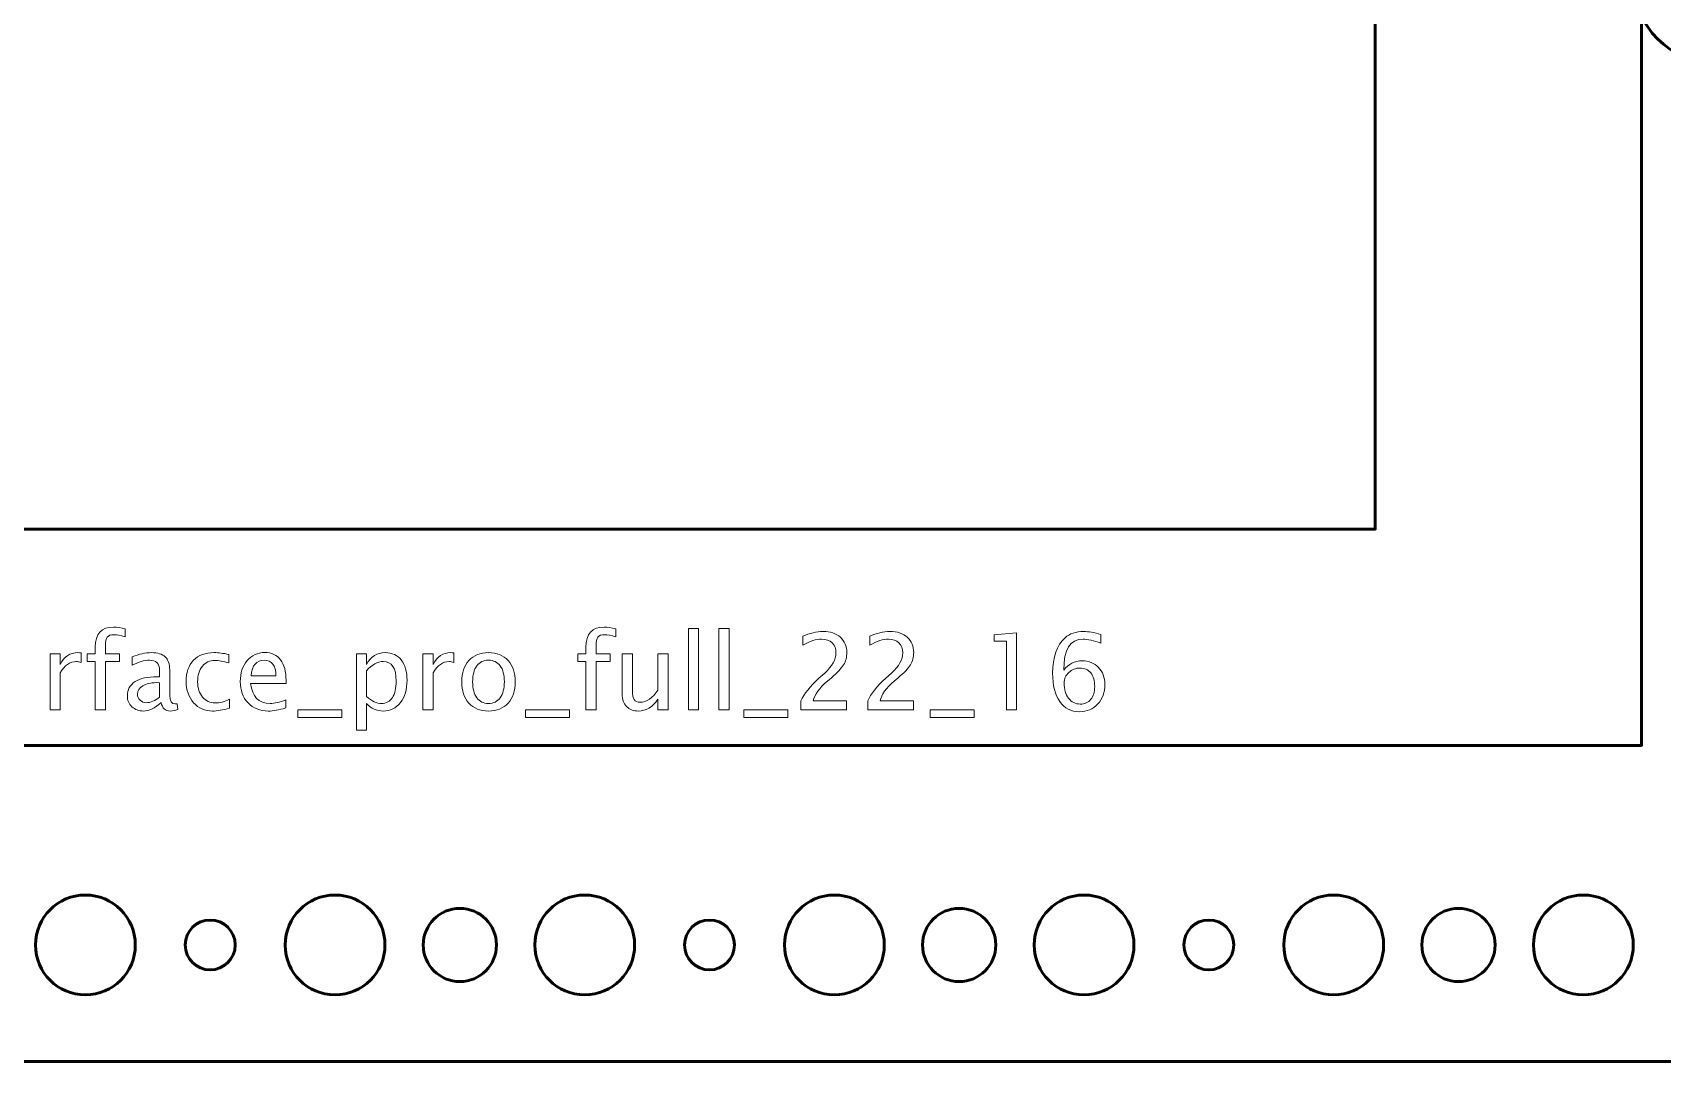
# Model space of a CAD drawing. Header units: centimetres. Extents: x -69 to 69, y -115 to 104.
# Drawn here: x 4.93 to 14.72, y -86.95 to -80.77 of the extents above; entities that cross this region are included whole.
import ezdxf

# ---------------------------------------------------------------- set-up
doc = ezdxf.new("R2010")
doc.units = ezdxf.units.CM
doc.header["$MEASUREMENT"] = 0
doc.layers.add('Layer 1', color=7, linetype='Continuous')

msp = doc.modelspace()

# ---------------------------------------------------------------- linework, layer by layer
at = {"layer": 'Layer 1', "color": 30, "lineweight": 53}
msp.add_lwpolyline([(-14.6, -85.05), (14.6, -85.05), (14.6, -64.95), (-14.6, -64.95), (-14.6, -85.05)], close=True, dxfattribs=at)
at = {"layer": 'Layer 1', "lineweight": 53}
for centre, major_axis in [((5.25001, -86.25001), (0, 0.30001)), ((6.75001, -86.25001), (0, 0.30001)), ((8.25001, -86.25001), (0, 0.30001)), ((9.75001, -86.25001), (0, 0.30001)), ((11.25001, -86.25001), (0, 0.30001)), ((12.75001, -86.25001), (0, 0.30001)), ((14.25001, -86.25001), (0, 0.30001)), ((7.5, -86.25), (0, 0.22)), ((10.5, -86.25), (0, 0.22)), ((13.5, -86.25), (0, 0.22)), ((6, -86.25), (0, 0.15)), ((9, -86.25), (0, 0.15)), ((12, -86.25), (0, 0.15))]:
    msp.add_ellipse(centre, major_axis=major_axis, ratio=1, dxfattribs=at)
for points, knots in [([(-16.45, -86.45), (-16.45, -86.45), (-16.45, -74.95), (-16.45, -74.95), (-16.45, -74.95), (-16.45, -74.95), (-15.05, -74.95), (-15.05, -74.95), (-15.05, -74.95), (-14.77386, -74.95), (-14.55, -74.72614), (-14.55, -74.45), (-14.55, -74.45), (-14.55, -74.45), (-14.55, -68.05), (-14.55, -68.05), (-14.55, -68.05), (-14.55, -67.77386), (-14.77386, -67.55), (-15.05, -67.55), (-15.05, -67.55), (-15.05, -67.55), (-16.45, -67.55), (-16.45, -67.55), (-16.45, -67.55), (-16.45, -67.55), (-16.45, -63.55), (-16.45, -63.55), (-16.45, -63.55), (-16.45, -63.27386), (-16.22614, -63.05), (-15.95, -63.05), (-15.95, -63.05), (-15.95, -63.05), (15.95, -63.05), (15.95, -63.05), (15.95, -63.05), (16.22614, -63.05), (16.45, -63.27386), (16.45, -63.55), (16.45, -63.55), (16.45, -63.55), (16.45, -64.55), (16.45, -64.55), (16.45, -64.55), (16.45, -64.55), (15.05, -64.55), (15.05, -64.55), (15.05, -64.55), (14.77386, -64.55), (14.55, -64.77386), (14.55, -65.05), (14.55, -65.05), (14.55, -65.05), (14.55, -72.95), (14.55, -72.95), (14.55, -72.95), (14.55, -73.22614), (14.77386, -73.45), (15.05, -73.45), (15.05, -73.45), (15.05, -73.45), (16.45, -73.45), (16.45, -73.45), (16.45, -73.45), (16.45, -73.45), (16.45, -76.55), (16.45, -76.55), (16.45, -76.55), (16.45, -76.55), (15.05, -76.55), (15.05, -76.55), (15.05, -76.55), (14.77386, -76.55), (14.55, -76.77386), (14.55, -77.05), (14.55, -77.05), (14.55, -77.05), (14.55, -80.45), (14.55, -80.45), (14.55, -80.45), (14.55, -80.72614), (14.77386, -80.95), (15.05, -80.95), (15.05, -80.95), (15.05, -80.95), (16.45, -80.95), (16.45, -80.95), (16.45, -80.95), (16.45, -80.95), (16.45, -86.45), (16.45, -86.45), (16.45, -86.45), (16.45, -86.72614), (16.22614, -86.95), (15.95, -86.95), (15.95, -86.95), (15.95, -86.95), (-15.95, -86.95), (-15.95, -86.95), (-15.95, -86.95), (-16.22614, -86.95), (-16.45, -86.72614), (-16.45, -86.45)], [0, 0, 0, 0, 0.037037, 0.037037, 0.037037, 0.037037, 0.0740741, 0.0740741, 0.0740741, 0.0740741, 0.1111111, 0.1111111, 0.1111111, 0.1111111, 0.1481481, 0.1481481, 0.1481481, 0.1481481, 0.1851852, 0.1851852, 0.1851852, 0.1851852, 0.2222222, 0.2222222, 0.2222222, 0.2222222, 0.2592593, 0.2592593, 0.2592593, 0.2592593, 0.2962963, 0.2962963, 0.2962963, 0.2962963, 0.3333333, 0.3333333, 0.3333333, 0.3333333, 0.3703704, 0.3703704, 0.3703704, 0.3703704, 0.4074074, 0.4074074, 0.4074074, 0.4074074, 0.4444444, 0.4444444, 0.4444444, 0.4444444, 0.4814815, 0.4814815, 0.4814815, 0.4814815, 0.5185185, 0.5185185, 0.5185185, 0.5185185, 0.5555556, 0.5555556, 0.5555556, 0.5555556, 0.5925926, 0.5925926, 0.5925926, 0.5925926, 0.6296296, 0.6296296, 0.6296296, 0.6296296, 0.6666667, 0.6666667, 0.6666667, 0.6666667, 0.7037037, 0.7037037, 0.7037037, 0.7037037, 0.7407407, 0.7407407, 0.7407407, 0.7407407, 0.7777778, 0.7777778, 0.7777778, 0.7777778, 0.8148148, 0.8148148, 0.8148148, 0.8148148, 0.8518519, 0.8518519, 0.8518519, 0.8518519, 0.8888889, 0.8888889, 0.8888889, 0.8888889, 0.9259259, 0.9259259, 0.9259259, 0.9259259, 1, 1, 1, 1]), ([(-13, -66.25), (-13, -66.25), (13, -66.25), (13, -66.25), (13, -66.25), (13, -66.25), (13, -83.75), (13, -83.75), (13, -83.75), (13, -83.75), (-13, -83.75), (-13, -83.75), (-13, -83.75), (-13, -83.75), (-13, -66.25), (-13, -66.25)], [0, 0, 0, 0, 0.2, 0.2, 0.2, 0.2, 0.4, 0.4, 0.4, 0.4, 0.6, 0.6, 0.6, 0.6, 1, 1, 1, 1])]:
    msp.add_open_spline(points, degree=3, knots=knots, dxfattribs=at)
at = {"layer": 'Layer 1', "color": 5, "lineweight": 9}
for points, knots in [([(5.30934, -84.83622), (5.30934, -84.83622), (5.30934, -84.54539), (5.30934, -84.54539), (5.30934, -84.54539), (5.30934, -84.54539), (5.26161, -84.54539), (5.26161, -84.54539), (5.26161, -84.54539), (5.26161, -84.54539), (5.26161, -84.49967), (5.26161, -84.49967), (5.26161, -84.49967), (5.26161, -84.49967), (5.30934, -84.49967), (5.30934, -84.49967), (5.30934, -84.49967), (5.30934, -84.49967), (5.30934, -84.45935), (5.30934, -84.45935), (5.30934, -84.45935), (5.30934, -84.37913), (5.34596, -84.33901), (5.4192, -84.33901), (5.4192, -84.33901), (5.43973, -84.33901), (5.46301, -84.3424), (5.48905, -84.34917), (5.48905, -84.34917), (5.48905, -84.34917), (5.48905, -84.39807), (5.48905, -84.39807), (5.48905, -84.39807), (5.46142, -84.38918), (5.4393, -84.38473), (5.42269, -84.38473), (5.42269, -84.38473), (5.40247, -84.38473), (5.38872, -84.3895), (5.38141, -84.39913), (5.38141, -84.39913), (5.374, -84.40876), (5.3703, -84.42664), (5.3703, -84.45279), (5.3703, -84.45279), (5.3703, -84.45279), (5.3703, -84.49967), (5.3703, -84.49967), (5.3703, -84.49967), (5.3703, -84.49967), (5.45486, -84.49967), (5.45486, -84.49967), (5.45486, -84.49967), (5.45486, -84.49967), (5.45486, -84.54539), (5.45486, -84.54539), (5.45486, -84.54539), (5.45486, -84.54539), (5.3703, -84.54539), (5.3703, -84.54539), (5.3703, -84.54539), (5.3703, -84.54539), (5.3703, -84.83622), (5.3703, -84.83622), (5.3703, -84.83622), (5.3703, -84.83622), (5.30934, -84.83622), (5.30934, -84.83622)], [0, 0, 0, 0, 0.0555556, 0.0555556, 0.0555556, 0.0555556, 0.1111111, 0.1111111, 0.1111111, 0.1111111, 0.1666667, 0.1666667, 0.1666667, 0.1666667, 0.2222222, 0.2222222, 0.2222222, 0.2222222, 0.2777778, 0.2777778, 0.2777778, 0.2777778, 0.3333333, 0.3333333, 0.3333333, 0.3333333, 0.3888889, 0.3888889, 0.3888889, 0.3888889, 0.4444444, 0.4444444, 0.4444444, 0.4444444, 0.5, 0.5, 0.5, 0.5, 0.5555556, 0.5555556, 0.5555556, 0.5555556, 0.6111111, 0.6111111, 0.6111111, 0.6111111, 0.6666667, 0.6666667, 0.6666667, 0.6666667, 0.7222222, 0.7222222, 0.7222222, 0.7222222, 0.7777778, 0.7777778, 0.7777778, 0.7777778, 0.8333333, 0.8333333, 0.8333333, 0.8333333, 0.8888889, 0.8888889, 0.8888889, 0.8888889, 1, 1, 1, 1]), ([(8.25702, -84.83622), (8.25702, -84.83622), (8.25702, -84.54539), (8.25702, -84.54539), (8.25702, -84.54539), (8.25702, -84.54539), (8.20929, -84.54539), (8.20929, -84.54539), (8.20929, -84.54539), (8.20929, -84.54539), (8.20929, -84.49967), (8.20929, -84.49967), (8.20929, -84.49967), (8.20929, -84.49967), (8.25702, -84.49967), (8.25702, -84.49967), (8.25702, -84.49967), (8.25702, -84.49967), (8.25702, -84.45935), (8.25702, -84.45935), (8.25702, -84.45935), (8.25702, -84.37913), (8.29364, -84.33901), (8.36688, -84.33901), (8.36688, -84.33901), (8.38741, -84.33901), (8.41069, -84.3424), (8.43673, -84.34917), (8.43673, -84.34917), (8.43673, -84.34917), (8.43673, -84.39807), (8.43673, -84.39807), (8.43673, -84.39807), (8.4091, -84.38918), (8.38698, -84.38473), (8.37037, -84.38473), (8.37037, -84.38473), (8.35015, -84.38473), (8.3364, -84.3895), (8.32909, -84.39913), (8.32909, -84.39913), (8.32168, -84.40876), (8.31798, -84.42664), (8.31798, -84.45279), (8.31798, -84.45279), (8.31798, -84.45279), (8.31798, -84.49967), (8.31798, -84.49967), (8.31798, -84.49967), (8.31798, -84.49967), (8.40254, -84.49967), (8.40254, -84.49967), (8.40254, -84.49967), (8.40254, -84.49967), (8.40254, -84.54539), (8.40254, -84.54539), (8.40254, -84.54539), (8.40254, -84.54539), (8.31798, -84.54539), (8.31798, -84.54539), (8.31798, -84.54539), (8.31798, -84.54539), (8.31798, -84.83622), (8.31798, -84.83622), (8.31798, -84.83622), (8.31798, -84.83622), (8.25702, -84.83622), (8.25702, -84.83622)], [0, 0, 0, 0, 0.0555556, 0.0555556, 0.0555556, 0.0555556, 0.1111111, 0.1111111, 0.1111111, 0.1111111, 0.1666667, 0.1666667, 0.1666667, 0.1666667, 0.2222222, 0.2222222, 0.2222222, 0.2222222, 0.2777778, 0.2777778, 0.2777778, 0.2777778, 0.3333333, 0.3333333, 0.3333333, 0.3333333, 0.3888889, 0.3888889, 0.3888889, 0.3888889, 0.4444444, 0.4444444, 0.4444444, 0.4444444, 0.5, 0.5, 0.5, 0.5, 0.5555556, 0.5555556, 0.5555556, 0.5555556, 0.6111111, 0.6111111, 0.6111111, 0.6111111, 0.6666667, 0.6666667, 0.6666667, 0.6666667, 0.7222222, 0.7222222, 0.7222222, 0.7222222, 0.7777778, 0.7777778, 0.7777778, 0.7777778, 0.8333333, 0.8333333, 0.8333333, 0.8333333, 0.8888889, 0.8888889, 0.8888889, 0.8888889, 1, 1, 1, 1]), ([(8.87318, -84.83622), (8.87318, -84.83622), (8.87318, -84.34663), (8.87318, -84.34663), (8.87318, -84.34663), (8.87318, -84.34663), (8.93414, -84.34663), (8.93414, -84.34663), (8.93414, -84.34663), (8.93414, -84.34663), (8.93414, -84.83622), (8.93414, -84.83622), (8.93414, -84.83622), (8.93414, -84.83622), (8.87318, -84.83622), (8.87318, -84.83622)], [0, 0, 0, 0, 0.2, 0.2, 0.2, 0.2, 0.4, 0.4, 0.4, 0.4, 0.6, 0.6, 0.6, 0.6, 1, 1, 1, 1]), ([(9.0567, -84.83622), (9.0567, -84.83622), (9.0567, -84.34663), (9.0567, -84.34663), (9.0567, -84.34663), (9.0567, -84.34663), (9.11766, -84.34663), (9.11766, -84.34663), (9.11766, -84.34663), (9.11766, -84.34663), (9.11766, -84.83622), (9.11766, -84.83622), (9.11766, -84.83622), (9.11766, -84.83622), (9.0567, -84.83622), (9.0567, -84.83622)], [0, 0, 0, 0, 0.2, 0.2, 0.2, 0.2, 0.4, 0.4, 0.4, 0.4, 0.6, 0.6, 0.6, 0.6, 1, 1, 1, 1]), ([(9.54947, -84.83622), (9.54947, -84.83622), (9.54947, -84.78288), (9.54947, -84.78288), (9.54947, -84.78288), (9.56725, -84.74129), (9.60312, -84.69588), (9.6572, -84.64688), (9.6572, -84.64688), (9.6572, -84.64688), (9.69213, -84.61556), (9.69213, -84.61556), (9.69213, -84.61556), (9.73711, -84.57471), (9.75965, -84.53428), (9.75965, -84.49406), (9.75965, -84.49406), (9.75965, -84.46834), (9.75192, -84.44823), (9.73658, -84.43352), (9.73658, -84.43352), (9.72123, -84.41881), (9.69996, -84.4114), (9.67297, -84.4114), (9.67297, -84.4114), (9.64143, -84.4114), (9.60408, -84.42347), (9.5609, -84.4476), (9.5609, -84.4476), (9.5609, -84.4476), (9.5609, -84.39426), (9.5609, -84.39426), (9.5609, -84.39426), (9.60164, -84.37521), (9.64218, -84.36568), (9.6826, -84.36568), (9.6826, -84.36568), (9.72557, -84.36568), (9.76007, -84.37722), (9.78611, -84.4004), (9.78611, -84.4004), (9.81204, -84.42358), (9.82506, -84.45427), (9.82506, -84.49258), (9.82506, -84.49258), (9.82506, -84.5201), (9.81849, -84.54454), (9.80537, -84.56582), (9.80537, -84.56582), (9.79214, -84.58719), (9.76769, -84.61302), (9.73182, -84.6435), (9.73182, -84.6435), (9.73182, -84.6435), (9.70822, -84.66361), (9.70822, -84.66361), (9.70822, -84.66361), (9.65911, -84.7052), (9.63075, -84.74499), (9.62313, -84.78288), (9.62313, -84.78288), (9.62313, -84.78288), (9.82315, -84.78288), (9.82315, -84.78288), (9.82315, -84.78288), (9.82315, -84.78288), (9.82315, -84.83622), (9.82315, -84.83622), (9.82315, -84.83622), (9.82315, -84.83622), (9.54947, -84.83622), (9.54947, -84.83622)], [0, 0, 0, 0, 0.0526316, 0.0526316, 0.0526316, 0.0526316, 0.1052632, 0.1052632, 0.1052632, 0.1052632, 0.1578947, 0.1578947, 0.1578947, 0.1578947, 0.2105263, 0.2105263, 0.2105263, 0.2105263, 0.2631579, 0.2631579, 0.2631579, 0.2631579, 0.3157895, 0.3157895, 0.3157895, 0.3157895, 0.3684211, 0.3684211, 0.3684211, 0.3684211, 0.4210526, 0.4210526, 0.4210526, 0.4210526, 0.4736842, 0.4736842, 0.4736842, 0.4736842, 0.5263158, 0.5263158, 0.5263158, 0.5263158, 0.5789474, 0.5789474, 0.5789474, 0.5789474, 0.6315789, 0.6315789, 0.6315789, 0.6315789, 0.6842105, 0.6842105, 0.6842105, 0.6842105, 0.7368421, 0.7368421, 0.7368421, 0.7368421, 0.7894737, 0.7894737, 0.7894737, 0.7894737, 0.8421053, 0.8421053, 0.8421053, 0.8421053, 0.8947368, 0.8947368, 0.8947368, 0.8947368, 1, 1, 1, 1]), ([(9.951, -84.83622), (9.951, -84.83622), (9.951, -84.78288), (9.951, -84.78288), (9.951, -84.78288), (9.96878, -84.74129), (10.00465, -84.69588), (10.05873, -84.64688), (10.05873, -84.64688), (10.05873, -84.64688), (10.09366, -84.61556), (10.09366, -84.61556), (10.09366, -84.61556), (10.13864, -84.57471), (10.16118, -84.53428), (10.16118, -84.49406), (10.16118, -84.49406), (10.16118, -84.46834), (10.15345, -84.44823), (10.13811, -84.43352), (10.13811, -84.43352), (10.12276, -84.41881), (10.10149, -84.4114), (10.0745, -84.4114), (10.0745, -84.4114), (10.04296, -84.4114), (10.00561, -84.42347), (9.96243, -84.4476), (9.96243, -84.4476), (9.96243, -84.4476), (9.96243, -84.39426), (9.96243, -84.39426), (9.96243, -84.39426), (10.00317, -84.37521), (10.04371, -84.36568), (10.08413, -84.36568), (10.08413, -84.36568), (10.1271, -84.36568), (10.1616, -84.37722), (10.18764, -84.4004), (10.18764, -84.4004), (10.21357, -84.42358), (10.22659, -84.45427), (10.22659, -84.49258), (10.22659, -84.49258), (10.22659, -84.5201), (10.22002, -84.54454), (10.2069, -84.56582), (10.2069, -84.56582), (10.19367, -84.58719), (10.16922, -84.61302), (10.13335, -84.6435), (10.13335, -84.6435), (10.13335, -84.6435), (10.10975, -84.66361), (10.10975, -84.66361), (10.10975, -84.66361), (10.06064, -84.7052), (10.03228, -84.74499), (10.02466, -84.78288), (10.02466, -84.78288), (10.02466, -84.78288), (10.22468, -84.78288), (10.22468, -84.78288), (10.22468, -84.78288), (10.22468, -84.78288), (10.22468, -84.83622), (10.22468, -84.83622), (10.22468, -84.83622), (10.22468, -84.83622), (9.951, -84.83622), (9.951, -84.83622)], [0, 0, 0, 0, 0.0526316, 0.0526316, 0.0526316, 0.0526316, 0.1052632, 0.1052632, 0.1052632, 0.1052632, 0.1578947, 0.1578947, 0.1578947, 0.1578947, 0.2105263, 0.2105263, 0.2105263, 0.2105263, 0.2631579, 0.2631579, 0.2631579, 0.2631579, 0.3157895, 0.3157895, 0.3157895, 0.3157895, 0.3684211, 0.3684211, 0.3684211, 0.3684211, 0.4210526, 0.4210526, 0.4210526, 0.4210526, 0.4736842, 0.4736842, 0.4736842, 0.4736842, 0.5263158, 0.5263158, 0.5263158, 0.5263158, 0.5789474, 0.5789474, 0.5789474, 0.5789474, 0.6315789, 0.6315789, 0.6315789, 0.6315789, 0.6842105, 0.6842105, 0.6842105, 0.6842105, 0.7368421, 0.7368421, 0.7368421, 0.7368421, 0.7894737, 0.7894737, 0.7894737, 0.7894737, 0.8421053, 0.8421053, 0.8421053, 0.8421053, 0.8947368, 0.8947368, 0.8947368, 0.8947368, 1, 1, 1, 1]), ([(10.78369, -84.83622), (10.78369, -84.83622), (10.78369, -84.42283), (10.78369, -84.42283), (10.78369, -84.42283), (10.78369, -84.42283), (10.71067, -84.42283), (10.71067, -84.42283), (10.71067, -84.42283), (10.71067, -84.42283), (10.71067, -84.38473), (10.71067, -84.38473), (10.71067, -84.38473), (10.71067, -84.38473), (10.84465, -84.3733), (10.84465, -84.3733), (10.84465, -84.3733), (10.84465, -84.3733), (10.84465, -84.83622), (10.84465, -84.83622), (10.84465, -84.83622), (10.84465, -84.83622), (10.78369, -84.83622), (10.78369, -84.83622)], [0, 0, 0, 0, 0.1428571, 0.1428571, 0.1428571, 0.1428571, 0.2857143, 0.2857143, 0.2857143, 0.2857143, 0.4285714, 0.4285714, 0.4285714, 0.4285714, 0.5714286, 0.5714286, 0.5714286, 0.5714286, 0.7142857, 0.7142857, 0.7142857, 0.7142857, 1, 1, 1, 1]), ([(11.12807, -84.59831), (11.15728, -84.56052), (11.194, -84.54158), (11.23824, -84.54158), (11.23824, -84.54158), (11.27835, -84.54158), (11.31116, -84.55481), (11.33677, -84.58137), (11.33677, -84.58137), (11.36228, -84.60794), (11.37509, -84.64202), (11.37509, -84.68361), (11.37509, -84.68361), (11.37509, -84.73134), (11.3608, -84.7706), (11.33212, -84.8014), (11.33212, -84.8014), (11.30344, -84.8322), (11.26703, -84.84765), (11.22269, -84.84765), (11.22269, -84.84765), (11.17231, -84.84765), (11.13273, -84.82722), (11.10426, -84.78648), (11.10426, -84.78648), (11.07568, -84.74563), (11.0614, -84.68911), (11.0614, -84.61704), (11.0614, -84.61704), (11.0614, -84.51988), (11.08637, -84.44866), (11.13622, -84.40315), (11.13622, -84.40315), (11.16331, -84.37817), (11.20078, -84.36568), (11.24851, -84.36568), (11.24851, -84.36568), (11.27624, -84.36568), (11.31063, -84.3714), (11.35159, -84.38283), (11.35159, -84.38283), (11.35159, -84.38283), (11.35159, -84.43617), (11.35159, -84.43617), (11.35159, -84.43617), (11.3083, -84.41966), (11.27274, -84.4114), (11.2448, -84.4114), (11.2448, -84.4114), (11.16702, -84.4114), (11.12807, -84.47374), (11.12807, -84.59831)], [0, 0, 0, 0, 0.0714286, 0.0714286, 0.0714286, 0.0714286, 0.1428571, 0.1428571, 0.1428571, 0.1428571, 0.2142857, 0.2142857, 0.2142857, 0.2142857, 0.2857143, 0.2857143, 0.2857143, 0.2857143, 0.3571429, 0.3571429, 0.3571429, 0.3571429, 0.4285714, 0.4285714, 0.4285714, 0.4285714, 0.5, 0.5, 0.5, 0.5, 0.5714286, 0.5714286, 0.5714286, 0.5714286, 0.6428571, 0.6428571, 0.6428571, 0.6428571, 0.7142857, 0.7142857, 0.7142857, 0.7142857, 0.7857143, 0.7857143, 0.7857143, 0.7857143, 0.8571429, 0.8571429, 0.8571429, 0.8571429, 1, 1, 1, 1]), ([(5.03809, -84.83622), (5.03809, -84.83622), (5.03809, -84.49967), (5.03809, -84.49967), (5.03809, -84.49967), (5.03809, -84.49967), (5.09905, -84.49967), (5.09905, -84.49967), (5.09905, -84.49967), (5.09905, -84.49967), (5.09905, -84.56328), (5.09905, -84.56328), (5.09905, -84.56328), (5.12329, -84.51618), (5.15842, -84.49268), (5.20457, -84.49268), (5.20457, -84.49268), (5.21081, -84.49268), (5.21737, -84.49321), (5.22415, -84.49427), (5.22415, -84.49427), (5.22415, -84.49427), (5.22415, -84.55132), (5.22415, -84.55132), (5.22415, -84.55132), (5.21356, -84.54782), (5.20425, -84.54602), (5.19621, -84.54602), (5.19621, -84.54602), (5.15747, -84.54602), (5.12509, -84.56888), (5.09905, -84.61471), (5.09905, -84.61471), (5.09905, -84.61471), (5.09905, -84.83622), (5.09905, -84.83622), (5.09905, -84.83622), (5.09905, -84.83622), (5.03809, -84.83622), (5.03809, -84.83622)], [0, 0, 0, 0, 0.0909091, 0.0909091, 0.0909091, 0.0909091, 0.1818182, 0.1818182, 0.1818182, 0.1818182, 0.2727273, 0.2727273, 0.2727273, 0.2727273, 0.3636364, 0.3636364, 0.3636364, 0.3636364, 0.4545455, 0.4545455, 0.4545455, 0.4545455, 0.5454545, 0.5454545, 0.5454545, 0.5454545, 0.6363636, 0.6363636, 0.6363636, 0.6363636, 0.7272727, 0.7272727, 0.7272727, 0.7272727, 0.8181818, 0.8181818, 0.8181818, 0.8181818, 1, 1, 1, 1]), ([(5.70484, -84.79336), (5.66822, -84.82701), (5.63298, -84.84384), (5.59911, -84.84384), (5.59911, -84.84384), (5.57128, -84.84384), (5.5481, -84.83516), (5.52979, -84.8177), (5.52979, -84.8177), (5.51138, -84.80024), (5.50217, -84.77822), (5.50217, -84.75166), (5.50217, -84.75166), (5.50217, -84.71493), (5.51762, -84.68668), (5.54853, -84.66699), (5.54853, -84.66699), (5.57943, -84.64731), (5.62377, -84.63746), (5.68156, -84.63746), (5.68156, -84.63746), (5.68156, -84.63746), (5.69585, -84.63746), (5.69585, -84.63746), (5.69585, -84.63746), (5.69585, -84.63746), (5.69585, -84.59693), (5.69585, -84.59693), (5.69585, -84.59693), (5.69585, -84.55788), (5.67553, -84.5384), (5.63478, -84.5384), (5.63478, -84.5384), (5.60324, -84.5384), (5.56874, -84.54835), (5.53138, -84.56825), (5.53138, -84.56825), (5.53138, -84.56825), (5.53138, -84.51808), (5.53138, -84.51808), (5.53138, -84.51808), (5.57244, -84.50115), (5.61118, -84.49268), (5.64748, -84.49268), (5.64748, -84.49268), (5.68484, -84.49268), (5.71246, -84.50115), (5.73014, -84.51819), (5.73014, -84.51819), (5.74792, -84.53523), (5.75681, -84.56148), (5.75681, -84.59693), (5.75681, -84.59693), (5.75681, -84.59693), (5.75681, -84.74901), (5.75681, -84.74901), (5.75681, -84.74901), (5.75681, -84.78383), (5.76749, -84.80129), (5.78898, -84.80129), (5.78898, -84.80129), (5.79162, -84.80129), (5.79554, -84.80087), (5.80073, -84.80002), (5.80073, -84.80002), (5.80073, -84.80002), (5.80507, -84.83389), (5.80507, -84.83389), (5.80507, -84.83389), (5.7912, -84.84056), (5.77596, -84.84384), (5.75924, -84.84384), (5.75924, -84.84384), (5.73077, -84.84384), (5.71267, -84.82701), (5.70484, -84.79336)], [0, 0, 0, 0, 0.05, 0.05, 0.05, 0.05, 0.1, 0.1, 0.1, 0.1, 0.15, 0.15, 0.15, 0.15, 0.2, 0.2, 0.2, 0.2, 0.25, 0.25, 0.25, 0.25, 0.3, 0.3, 0.3, 0.3, 0.35, 0.35, 0.35, 0.35, 0.4, 0.4, 0.4, 0.4, 0.45, 0.45, 0.45, 0.45, 0.5, 0.5, 0.5, 0.5, 0.55, 0.55, 0.55, 0.55, 0.6, 0.6, 0.6, 0.6, 0.65, 0.65, 0.65, 0.65, 0.7, 0.7, 0.7, 0.7, 0.75, 0.75, 0.75, 0.75, 0.8, 0.8, 0.8, 0.8, 0.85, 0.85, 0.85, 0.85, 0.9, 0.9, 0.9, 0.9, 1, 1, 1, 1]), ([(6.11569, -84.82606), (6.07621, -84.83791), (6.04214, -84.84384), (6.01346, -84.84384), (6.01346, -84.84384), (5.96795, -84.84384), (5.93027, -84.82701), (5.90032, -84.79346), (5.90032, -84.79346), (5.87037, -84.75981), (5.85534, -84.71737), (5.85534, -84.66625), (5.85534, -84.66625), (5.85534, -84.61164), (5.87016, -84.56899), (5.89979, -84.53851), (5.89979, -84.53851), (5.92942, -84.50792), (5.9708, -84.49268), (6.02393, -84.49268), (6.02393, -84.49268), (6.05007, -84.49268), (6.0795, -84.49628), (6.11188, -84.50348), (6.11188, -84.50348), (6.11188, -84.50348), (6.11188, -84.55491), (6.11188, -84.55491), (6.11188, -84.55491), (6.07748, -84.54475), (6.04944, -84.53967), (6.02785, -84.53967), (6.02785, -84.53967), (5.99652, -84.53967), (5.97144, -84.55142), (5.95271, -84.57481), (5.95271, -84.57481), (5.93397, -84.5982), (5.92456, -84.62942), (5.92456, -84.66837), (5.92456, -84.66837), (5.92456, -84.70615), (5.93429, -84.73663), (5.95366, -84.76002), (5.95366, -84.76002), (5.97303, -84.7833), (5.99832, -84.79494), (6.02975, -84.79494), (6.02975, -84.79494), (6.05759, -84.79494), (6.08616, -84.78775), (6.11569, -84.77335), (6.11569, -84.77335), (6.11569, -84.77335), (6.11569, -84.82606), (6.11569, -84.82606)], [0, 0, 0, 0, 0.0666667, 0.0666667, 0.0666667, 0.0666667, 0.1333333, 0.1333333, 0.1333333, 0.1333333, 0.2, 0.2, 0.2, 0.2, 0.2666667, 0.2666667, 0.2666667, 0.2666667, 0.3333333, 0.3333333, 0.3333333, 0.3333333, 0.4, 0.4, 0.4, 0.4, 0.4666667, 0.4666667, 0.4666667, 0.4666667, 0.5333333, 0.5333333, 0.5333333, 0.5333333, 0.6, 0.6, 0.6, 0.6, 0.6666667, 0.6666667, 0.6666667, 0.6666667, 0.7333333, 0.7333333, 0.7333333, 0.7333333, 0.8, 0.8, 0.8, 0.8, 0.8666667, 0.8666667, 0.8666667, 0.8666667, 1, 1, 1, 1]), ([(6.45426, -84.82542), (6.4133, -84.8377), (6.37827, -84.84384), (6.34906, -84.84384), (6.34906, -84.84384), (6.29921, -84.84384), (6.25868, -84.82733), (6.22745, -84.79442), (6.22745, -84.79442), (6.19623, -84.7615), (6.18057, -84.71885), (6.18057, -84.66636), (6.18057, -84.66636), (6.18057, -84.61545), (6.19433, -84.57365), (6.22195, -84.54094), (6.22195, -84.54094), (6.24957, -84.50835), (6.28492, -84.49205), (6.328, -84.49205), (6.328, -84.49205), (6.36874, -84.49205), (6.40028, -84.50655), (6.42251, -84.53555), (6.42251, -84.53555), (6.44473, -84.56455), (6.45584, -84.60561), (6.45584, -84.65884), (6.45584, -84.65884), (6.45584, -84.65884), (6.45553, -84.67747), (6.45553, -84.67747), (6.45553, -84.67747), (6.45553, -84.67747), (6.2428, -84.67747), (6.2428, -84.67747), (6.2428, -84.67747), (6.25169, -84.7579), (6.29095, -84.79812), (6.36049, -84.79812), (6.36049, -84.79812), (6.38599, -84.79812), (6.41721, -84.79092), (6.45426, -84.77653), (6.45426, -84.77653), (6.45426, -84.77653), (6.45426, -84.82542), (6.45426, -84.82542)], [0, 0, 0, 0, 0.0769231, 0.0769231, 0.0769231, 0.0769231, 0.1538462, 0.1538462, 0.1538462, 0.1538462, 0.2307692, 0.2307692, 0.2307692, 0.2307692, 0.3076923, 0.3076923, 0.3076923, 0.3076923, 0.3846154, 0.3846154, 0.3846154, 0.3846154, 0.4615385, 0.4615385, 0.4615385, 0.4615385, 0.5384615, 0.5384615, 0.5384615, 0.5384615, 0.6153846, 0.6153846, 0.6153846, 0.6153846, 0.6923077, 0.6923077, 0.6923077, 0.6923077, 0.7692308, 0.7692308, 0.7692308, 0.7692308, 0.8461538, 0.8461538, 0.8461538, 0.8461538, 1, 1, 1, 1]), ([(6.87854, -84.95878), (6.87854, -84.95878), (6.87854, -84.49967), (6.87854, -84.49967), (6.87854, -84.49967), (6.87854, -84.49967), (6.9395, -84.49967), (6.9395, -84.49967), (6.9395, -84.49967), (6.9395, -84.49967), (6.9395, -84.56328), (6.9395, -84.56328), (6.9395, -84.56328), (6.96448, -84.51618), (7.00205, -84.49268), (7.05211, -84.49268), (7.05211, -84.49268), (7.09264, -84.49268), (7.1245, -84.5074), (7.14778, -84.53692), (7.14778, -84.53692), (7.17106, -84.56645), (7.18271, -84.60677), (7.18271, -84.65789), (7.18271, -84.65789), (7.18271, -84.71356), (7.16948, -84.75854), (7.14312, -84.79262), (7.14312, -84.79262), (7.11677, -84.8268), (7.08206, -84.84384), (7.03909, -84.84384), (7.03909, -84.84384), (6.99919, -84.84384), (6.96596, -84.8286), (6.9395, -84.79801), (6.9395, -84.79801), (6.9395, -84.79801), (6.9395, -84.95878), (6.9395, -84.95878), (6.9395, -84.95878), (6.9395, -84.95878), (6.87854, -84.95878), (6.87854, -84.95878)], [0, 0, 0, 0, 0.0833333, 0.0833333, 0.0833333, 0.0833333, 0.1666667, 0.1666667, 0.1666667, 0.1666667, 0.25, 0.25, 0.25, 0.25, 0.3333333, 0.3333333, 0.3333333, 0.3333333, 0.4166667, 0.4166667, 0.4166667, 0.4166667, 0.5, 0.5, 0.5, 0.5, 0.5833333, 0.5833333, 0.5833333, 0.5833333, 0.6666667, 0.6666667, 0.6666667, 0.6666667, 0.75, 0.75, 0.75, 0.75, 0.8333333, 0.8333333, 0.8333333, 0.8333333, 1, 1, 1, 1]), ([(7.27817, -84.83622), (7.27817, -84.83622), (7.27817, -84.49967), (7.27817, -84.49967), (7.27817, -84.49967), (7.27817, -84.49967), (7.33913, -84.49967), (7.33913, -84.49967), (7.33913, -84.49967), (7.33913, -84.49967), (7.33913, -84.56328), (7.33913, -84.56328), (7.33913, -84.56328), (7.36337, -84.51618), (7.3985, -84.49268), (7.44465, -84.49268), (7.44465, -84.49268), (7.45089, -84.49268), (7.45745, -84.49321), (7.46423, -84.49427), (7.46423, -84.49427), (7.46423, -84.49427), (7.46423, -84.55132), (7.46423, -84.55132), (7.46423, -84.55132), (7.45364, -84.54782), (7.44433, -84.54602), (7.43629, -84.54602), (7.43629, -84.54602), (7.39755, -84.54602), (7.36517, -84.56888), (7.33913, -84.61471), (7.33913, -84.61471), (7.33913, -84.61471), (7.33913, -84.83622), (7.33913, -84.83622), (7.33913, -84.83622), (7.33913, -84.83622), (7.27817, -84.83622), (7.27817, -84.83622)], [0, 0, 0, 0, 0.0909091, 0.0909091, 0.0909091, 0.0909091, 0.1818182, 0.1818182, 0.1818182, 0.1818182, 0.2727273, 0.2727273, 0.2727273, 0.2727273, 0.3636364, 0.3636364, 0.3636364, 0.3636364, 0.4545455, 0.4545455, 0.4545455, 0.4545455, 0.5454545, 0.5454545, 0.5454545, 0.5454545, 0.6363636, 0.6363636, 0.6363636, 0.6363636, 0.7272727, 0.7272727, 0.7272727, 0.7272727, 0.8181818, 0.8181818, 0.8181818, 0.8181818, 1, 1, 1, 1]), ([(7.67198, -84.84384), (7.62255, -84.84384), (7.58339, -84.82807), (7.55461, -84.79653), (7.55461, -84.79653), (7.52571, -84.76499), (7.51132, -84.72213), (7.51132, -84.66805), (7.51132, -84.66805), (7.51132, -84.61408), (7.52571, -84.57132), (7.55461, -84.53989), (7.55461, -84.53989), (7.58339, -84.50845), (7.62255, -84.49268), (7.67198, -84.49268), (7.67198, -84.49268), (7.7214, -84.49268), (7.76056, -84.50845), (7.78934, -84.53989), (7.78934, -84.53989), (7.81824, -84.57132), (7.83263, -84.61408), (7.83263, -84.66805), (7.83263, -84.66805), (7.83263, -84.72213), (7.81824, -84.76499), (7.78934, -84.79653), (7.78934, -84.79653), (7.76056, -84.82807), (7.7214, -84.84384), (7.67198, -84.84384)], [0, 0, 0, 0, 0.1111111, 0.1111111, 0.1111111, 0.1111111, 0.2222222, 0.2222222, 0.2222222, 0.2222222, 0.3333333, 0.3333333, 0.3333333, 0.3333333, 0.4444444, 0.4444444, 0.4444444, 0.4444444, 0.5555556, 0.5555556, 0.5555556, 0.5555556, 0.6666667, 0.6666667, 0.6666667, 0.6666667, 0.7777778, 0.7777778, 0.7777778, 0.7777778, 1, 1, 1, 1]), ([(8.68988, -84.83622), (8.68988, -84.83622), (8.68988, -84.77293), (8.68988, -84.77293), (8.68988, -84.77293), (8.65739, -84.82024), (8.61791, -84.84384), (8.57156, -84.84384), (8.57156, -84.84384), (8.54214, -84.84384), (8.51875, -84.83463), (8.50139, -84.81611), (8.50139, -84.81611), (8.48393, -84.79759), (8.47525, -84.77272), (8.47525, -84.74129), (8.47525, -84.74129), (8.47525, -84.74129), (8.47525, -84.49967), (8.47525, -84.49967), (8.47525, -84.49967), (8.47525, -84.49967), (8.53621, -84.49967), (8.53621, -84.49967), (8.53621, -84.49967), (8.53621, -84.49967), (8.53621, -84.72139), (8.53621, -84.72139), (8.53621, -84.72139), (8.53621, -84.74668), (8.53991, -84.76457), (8.54722, -84.77515), (8.54722, -84.77515), (8.55463, -84.78584), (8.5669, -84.79113), (8.58415, -84.79113), (8.58415, -84.79113), (8.62141, -84.79113), (8.65675, -84.76669), (8.68988, -84.71769), (8.68988, -84.71769), (8.68988, -84.71769), (8.68988, -84.49967), (8.68988, -84.49967), (8.68988, -84.49967), (8.68988, -84.49967), (8.75084, -84.49967), (8.75084, -84.49967), (8.75084, -84.49967), (8.75084, -84.49967), (8.75084, -84.83622), (8.75084, -84.83622), (8.75084, -84.83622), (8.75084, -84.83622), (8.68988, -84.83622), (8.68988, -84.83622)], [0, 0, 0, 0, 0.0666667, 0.0666667, 0.0666667, 0.0666667, 0.1333333, 0.1333333, 0.1333333, 0.1333333, 0.2, 0.2, 0.2, 0.2, 0.2666667, 0.2666667, 0.2666667, 0.2666667, 0.3333333, 0.3333333, 0.3333333, 0.3333333, 0.4, 0.4, 0.4, 0.4, 0.4666667, 0.4666667, 0.4666667, 0.4666667, 0.5333333, 0.5333333, 0.5333333, 0.5333333, 0.6, 0.6, 0.6, 0.6, 0.6666667, 0.6666667, 0.6666667, 0.6666667, 0.7333333, 0.7333333, 0.7333333, 0.7333333, 0.8, 0.8, 0.8, 0.8, 0.8666667, 0.8666667, 0.8666667, 0.8666667, 1, 1, 1, 1]), ([(6.24598, -84.63175), (6.24598, -84.63175), (6.39457, -84.63175), (6.39457, -84.63175), (6.39457, -84.63175), (6.39457, -84.5691), (6.37118, -84.53777), (6.3245, -84.53777), (6.3245, -84.53777), (6.27751, -84.53777), (6.25137, -84.5691), (6.24598, -84.63175)], [0, 0, 0, 0, 0.25, 0.25, 0.25, 0.25, 0.5, 0.5, 0.5, 0.5, 1, 1, 1, 1]), ([(6.9395, -84.756), (6.97093, -84.78404), (7.00088, -84.79812), (7.02935, -84.79812), (7.02935, -84.79812), (7.0574, -84.79812), (7.07909, -84.78637), (7.09433, -84.76298), (7.09433, -84.76298), (7.10968, -84.73959), (7.1173, -84.70668), (7.1173, -84.66413), (7.1173, -84.66413), (7.1173, -84.58539), (7.09127, -84.54602), (7.0392, -84.54602), (7.0392, -84.54602), (7.00512, -84.54602), (6.97189, -84.56444), (6.9395, -84.60138), (6.9395, -84.60138), (6.9395, -84.60138), (6.9395, -84.756), (6.9395, -84.756)], [0, 0, 0, 0, 0.1428571, 0.1428571, 0.1428571, 0.1428571, 0.2857143, 0.2857143, 0.2857143, 0.2857143, 0.4285714, 0.4285714, 0.4285714, 0.4285714, 0.5714286, 0.5714286, 0.5714286, 0.5714286, 0.7142857, 0.7142857, 0.7142857, 0.7142857, 1, 1, 1, 1]), ([(7.67187, -84.79812), (7.70203, -84.79812), (7.72553, -84.7868), (7.74225, -84.76404), (7.74225, -84.76404), (7.75886, -84.74139), (7.76723, -84.70933), (7.76723, -84.66805), (7.76723, -84.66805), (7.76723, -84.62688), (7.75886, -84.59492), (7.74225, -84.57227), (7.74225, -84.57227), (7.72553, -84.54973), (7.70203, -84.5384), (7.67187, -84.5384), (7.67187, -84.5384), (7.6416, -84.5384), (7.61811, -84.54973), (7.6016, -84.57227), (7.6016, -84.57227), (7.58498, -84.59492), (7.57673, -84.62688), (7.57673, -84.66805), (7.57673, -84.66805), (7.57673, -84.70933), (7.58498, -84.74139), (7.6016, -84.76404), (7.6016, -84.76404), (7.61811, -84.7868), (7.6416, -84.79812), (7.67187, -84.79812)], [0, 0, 0, 0, 0.1111111, 0.1111111, 0.1111111, 0.1111111, 0.2222222, 0.2222222, 0.2222222, 0.2222222, 0.3333333, 0.3333333, 0.3333333, 0.3333333, 0.4444444, 0.4444444, 0.4444444, 0.4444444, 0.5555556, 0.5555556, 0.5555556, 0.5555556, 0.6666667, 0.6666667, 0.6666667, 0.6666667, 0.7777778, 0.7777778, 0.7777778, 0.7777778, 1, 1, 1, 1]), ([(11.31413, -84.69567), (11.31413, -84.6617), (11.30629, -84.63482), (11.29052, -84.61503), (11.29052, -84.61503), (11.27476, -84.59524), (11.25317, -84.58539), (11.22575, -84.58539), (11.22575, -84.58539), (11.19961, -84.58539), (11.17728, -84.59407), (11.15866, -84.61154), (11.15866, -84.61154), (11.13992, -84.62889), (11.13061, -84.64985), (11.13061, -84.67429), (11.13061, -84.67429), (11.13061, -84.71282), (11.1395, -84.74372), (11.15717, -84.767), (11.15717, -84.767), (11.17495, -84.79029), (11.19845, -84.80193), (11.22766, -84.80193), (11.22766, -84.80193), (11.25422, -84.80193), (11.27528, -84.7924), (11.29084, -84.77335), (11.29084, -84.77335), (11.3064, -84.7543), (11.31413, -84.72838), (11.31413, -84.69567)], [0, 0, 0, 0, 0.1111111, 0.1111111, 0.1111111, 0.1111111, 0.2222222, 0.2222222, 0.2222222, 0.2222222, 0.3333333, 0.3333333, 0.3333333, 0.3333333, 0.4444444, 0.4444444, 0.4444444, 0.4444444, 0.5555556, 0.5555556, 0.5555556, 0.5555556, 0.6666667, 0.6666667, 0.6666667, 0.6666667, 0.7777778, 0.7777778, 0.7777778, 0.7777778, 1, 1, 1, 1]), ([(5.69585, -84.76013), (5.69585, -84.76013), (5.69585, -84.67366), (5.69585, -84.67366), (5.69585, -84.67366), (5.69585, -84.67366), (5.67627, -84.67302), (5.67627, -84.67302), (5.67627, -84.67302), (5.6424, -84.67302), (5.61509, -84.67927), (5.59425, -84.69176), (5.59425, -84.69176), (5.5735, -84.70435), (5.56313, -84.72097), (5.56313, -84.74171), (5.56313, -84.74171), (5.56313, -84.75621), (5.56832, -84.76849), (5.57858, -84.77854), (5.57858, -84.77854), (5.58895, -84.78859), (5.60155, -84.79367), (5.61647, -84.79367), (5.61647, -84.79367), (5.64187, -84.79367), (5.66833, -84.78246), (5.69585, -84.76013)], [0, 0, 0, 0, 0.125, 0.125, 0.125, 0.125, 0.25, 0.25, 0.25, 0.25, 0.375, 0.375, 0.375, 0.375, 0.5, 0.5, 0.5, 0.5, 0.625, 0.625, 0.625, 0.625, 0.75, 0.75, 0.75, 0.75, 1, 1, 1, 1]), ([(6.52675, -84.88194), (6.52675, -84.88194), (6.52675, -84.83622), (6.52675, -84.83622), (6.52675, -84.83622), (6.52675, -84.83622), (6.79091, -84.83622), (6.79091, -84.83622), (6.79091, -84.83622), (6.79091, -84.83622), (6.79091, -84.88194), (6.79091, -84.88194), (6.79091, -84.88194), (6.79091, -84.88194), (6.52675, -84.88194), (6.52675, -84.88194)], [0, 0, 0, 0, 0.2, 0.2, 0.2, 0.2, 0.4, 0.4, 0.4, 0.4, 0.6, 0.6, 0.6, 0.6, 1, 1, 1, 1]), ([(7.8938, -84.88194), (7.8938, -84.88194), (7.8938, -84.83622), (7.8938, -84.83622), (7.8938, -84.83622), (7.8938, -84.83622), (8.15796, -84.83622), (8.15796, -84.83622), (8.15796, -84.83622), (8.15796, -84.83622), (8.15796, -84.88194), (8.15796, -84.88194), (8.15796, -84.88194), (8.15796, -84.88194), (7.8938, -84.88194), (7.8938, -84.88194)], [0, 0, 0, 0, 0.2, 0.2, 0.2, 0.2, 0.4, 0.4, 0.4, 0.4, 0.6, 0.6, 0.6, 0.6, 1, 1, 1, 1]), ([(9.20593, -84.88194), (9.20593, -84.88194), (9.20593, -84.83622), (9.20593, -84.83622), (9.20593, -84.83622), (9.20593, -84.83622), (9.47009, -84.83622), (9.47009, -84.83622), (9.47009, -84.83622), (9.47009, -84.83622), (9.47009, -84.88194), (9.47009, -84.88194), (9.47009, -84.88194), (9.47009, -84.88194), (9.20593, -84.88194), (9.20593, -84.88194)], [0, 0, 0, 0, 0.2, 0.2, 0.2, 0.2, 0.4, 0.4, 0.4, 0.4, 0.6, 0.6, 0.6, 0.6, 1, 1, 1, 1]), ([(10.32649, -84.88194), (10.32649, -84.88194), (10.32649, -84.83622), (10.32649, -84.83622), (10.32649, -84.83622), (10.32649, -84.83622), (10.59065, -84.83622), (10.59065, -84.83622), (10.59065, -84.83622), (10.59065, -84.83622), (10.59065, -84.88194), (10.59065, -84.88194), (10.59065, -84.88194), (10.59065, -84.88194), (10.32649, -84.88194), (10.32649, -84.88194)], [0, 0, 0, 0, 0.2, 0.2, 0.2, 0.2, 0.4, 0.4, 0.4, 0.4, 0.6, 0.6, 0.6, 0.6, 1, 1, 1, 1])]:
    msp.add_open_spline(points, degree=3, knots=knots, dxfattribs=at)

doc.saveas('drawing.dxf')
